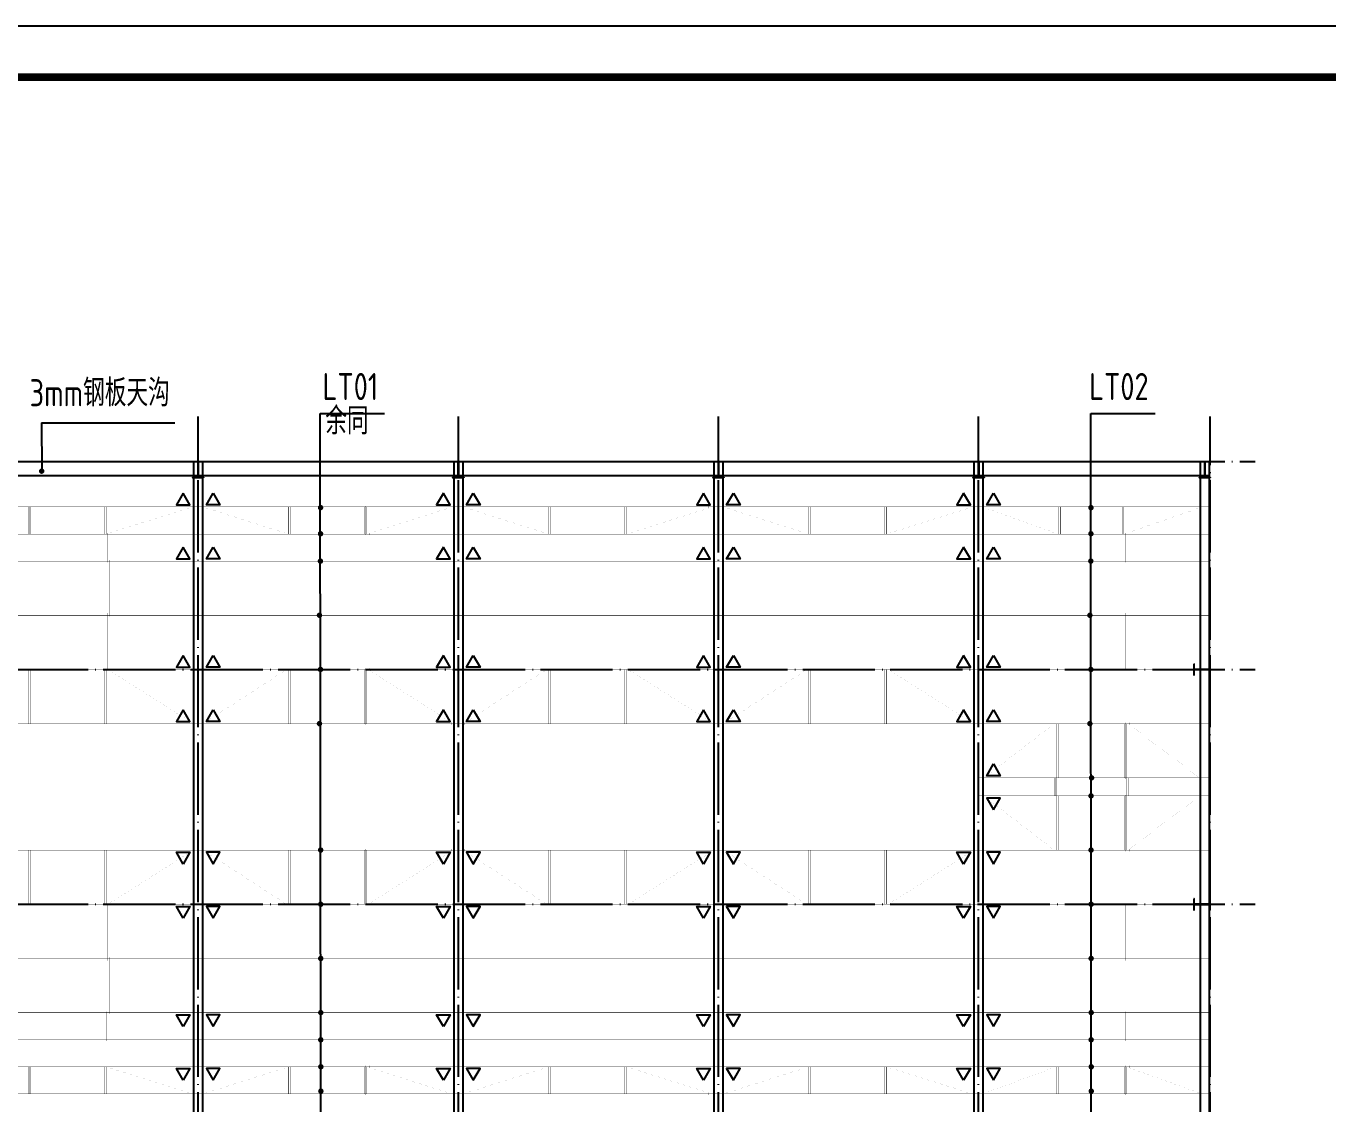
# Model space of a CAD drawing. Extents: x -33967 to 1773478, y -1022458 to -784650.
# Drawn here: x 1180574 to 1216607, y -968301 to -938458 of the extents above; entities that cross this region are included whole.
import ezdxf
from ezdxf.enums import TextEntityAlignment as Align

# ---------------------------------------------------------------- set-up
doc = ezdxf.new("R2010")
doc.units = 0
doc.header["$LTSCALE"] = 1000
doc.header["$MEASUREMENT"] = 0
doc.linetypes.add('DOTE', pattern=[2.42, 2, -0.2, 0.02, -0.2])
doc.layers.add('_0', color=7, linetype='Continuous', lineweight=25)
for name, color, linetype in [('AXIS', 3, 'Continuous'), ('DOTE', 1, 'DOTE'), ('GL', 150, 'Continuous'), ('GZ', 50, 'Continuous'), ('LT', 27, 'Continuous'), ('PUB_TITLE', 4, 'Continuous'), ('THIN', 7, 'Continuous')]:
    doc.layers.add(name, color=color, linetype=linetype)
doc.styles.add('TSSD_Norm', font='tssdeng.shx', dxfattribs={"bigfont": 'hztxt.shx'})

# ---------------------------------------------------------------- blocks, each defined once
blk = doc.blocks.new('钢柱2')
at = {"layer": 'GZ'}
blk.add_lwpolyline([(718423, -21049), (718123, -21049), (718123, -21039), (718266, -21039), (718270, -21034), (718270, -20614), (718266, -20609), (718123, -20609), (718123, -20599), (718423, -20599), (718423, -20609), (718280, -20609), (718276, -20614), (718276, -21034), (718280, -21039), (718423, -21039), (718423, -21049)], close=True, dxfattribs=at)
blk = doc.blocks.new('抗风柱2')
at = {"layer": 'GZ'}
blk.add_lwpolyline([(717928, -35162), (717928, -35462), (717938, -35462), (717938, -35319), (717943, -35315), (718363, -35315), (718368, -35319), (718368, -35462), (718378, -35462), (718378, -35162), (718368, -35162), (718368, -35305), (718364, -35309), (717943, -35309), (717938, -35305), (717938, -35162), (717928, -35162)], close=True, dxfattribs=at)

msp = doc.modelspace()

# ---------------------------------------------------------------- linework, layer by layer
at = {"layer": '_0', "color": 1, "const_width": 75}
for points in [[(1181043.9, -950781.5, -1), (1180968.9, -950781.5, -1)], [(1188687.1, -951791.6, 1), (1188762.1, -951791.6, 1)], [(1210009.8, -951791.6, 1), (1210084.8, -951791.6, 1)], [(1188687.1, -952514.4, 1), (1188762.1, -952514.4, 1)], [(1210009.8, -952514.4, 1), (1210084.8, -952514.4, 1)], [(1188683.6, -953272, 1), (1188758.6, -953272, 1)], [(1210006.4, -953272, 1), (1210081.4, -953272, 1)], [(1188657.7, -954772, 1), (1188732.7, -954772, 1)], [(1209980.5, -954772, 1), (1210055.5, -954772, 1)], [(1188686.1, -956272, 1), (1188761.1, -956272, 1)], [(1210008.9, -956272, 1), (1210083.9, -956272, 1)], [(1188657.7, -957772, 1), (1188732.7, -957772, 1)], [(1209980.5, -957772, 1), (1210055.5, -957772, 1)], [(1210026.5, -959272, 1), (1210101.5, -959272, 1)], [(1210011.8, -959772, 1), (1210086.8, -959772, 1)], [(1188690.3, -961272, 1), (1188765.3, -961272, 1)], [(1210013.1, -961272, 1), (1210088.1, -961272, 1)], [(1188691.5, -962772, 1), (1188766.5, -962772, 1)], [(1188692.8, -962772, 1), (1188767.8, -962772, 1)], [(1210014.3, -962772, 1), (1210089.3, -962772, 1)], [(1188692.2, -964273.1, 1), (1188767.2, -964273.1, 1)], [(1188693.5, -964273.1, 1), (1188768.5, -964273.1, 1)], [(1210015.5, -964272, 1), (1210090.5, -964272, 1)], [(1188694, -965772, 1), (1188769, -965772, 1)], [(1210016.8, -965772, 1), (1210091.8, -965772, 1)], [(1188692.8, -966524.4, 1), (1188767.8, -966524.4, 1)], [(1210015.5, -966524.4, 1), (1210090.5, -966524.4, 1)], [(1188695.3, -967272, 1), (1188770.3, -967272, 1)], [(1210018, -967272, 1), (1210093, -967272, 1)], [(1188696.2, -967946.5, 1), (1188771.2, -967946.5, 1)], [(1210018.9, -967946.5, 1), (1210093.9, -967946.5, 1)]]:
    msp.add_lwpolyline(points, format="xyb", close=True, dxfattribs=at)
at = {"layer": 'AXIS', "linetype": 'ByBlock'}
for p, q in [((1180997.1, -949443.2), (1184694.9, -949443.2)), ((1188717.8, -949183.2), (1190498.4, -949183.2)), ((1188741.3, -976025), (1188717.8, -949183.2)), ((1210040.5, -949183.2), (1211821.2, -949183.2)), ((1210064, -977523.1), (1210040.5, -949183.2))]:
    msp.add_line(p, q, dxfattribs=at)
at = {"layer": 'AXIS'}
msp.add_line((1180997.1, -949443.2), (1181006.4, -950744), dxfattribs=at)
at = {"layer": 'AXIS', "color": 4, "linetype": 'ByBlock', "ltscale": 0.1}
msp.add_lwpolyline([(1157358.6, -950913.1), (1157358.6, -950513.1), (1213318.6, -950513.1), (1213318.6, -950913.1), (1157358.6, -950913.1)], dxfattribs=at)
at = {"layer": 'AXIS', "color": 6, "linetype": 'ByBlock'}
for points in [[(1184923.9, -951387.9), (1184736.7, -951712.1), (1185111.1, -951712.1)], [(1185751.1, -951387.9), (1185938.3, -951712.1), (1185563.9, -951712.1)], [(1192123.9, -951387.9), (1191936.7, -951712.1), (1192311.1, -951712.1)], [(1192951.1, -951387.9), (1193138.3, -951712.1), (1192763.9, -951712.1)], [(1199323.9, -951387.9), (1199136.7, -951712.1), (1199511.1, -951712.1)], [(1200151.1, -951387.9), (1200338.3, -951712.1), (1199963.9, -951712.1)], [(1206523.9, -951387.9), (1206336.7, -951712.1), (1206711.1, -951712.1)], [(1207351.1, -951387.9), (1207538.3, -951712.1), (1207163.9, -951712.1)], [(1184923.9, -952887.9), (1184736.7, -953212.1), (1185111.1, -953212.1)], [(1185751.1, -952887.9), (1185938.3, -953212.1), (1185563.9, -953212.1)], [(1192123.9, -952887.9), (1191936.7, -953212.1), (1192311.1, -953212.1)], [(1192951.1, -952887.9), (1193138.3, -953212.1), (1192763.9, -953212.1)], [(1199323.9, -952887.9), (1199136.7, -953212.1), (1199511.1, -953212.1)], [(1200151.1, -952887.9), (1200338.3, -953212.1), (1199963.9, -953212.1)], [(1206523.9, -952887.9), (1206336.7, -953212.1), (1206711.1, -953212.1)], [(1207351.1, -952887.9), (1207538.3, -953212.1), (1207163.9, -953212.1)], [(1184923.9, -955887.9), (1184736.7, -956212.1), (1185111.1, -956212.1)], [(1185751.1, -955887.9), (1185938.3, -956212.1), (1185563.9, -956212.1)], [(1192123.9, -955887.9), (1191936.7, -956212.1), (1192311.1, -956212.1)], [(1192951.1, -955887.9), (1193138.3, -956212.1), (1192763.9, -956212.1)], [(1199323.9, -955887.9), (1199136.7, -956212.1), (1199511.1, -956212.1)], [(1200151.1, -955887.9), (1200338.3, -956212.1), (1199963.9, -956212.1)], [(1206523.9, -955887.9), (1206336.7, -956212.1), (1206711.1, -956212.1)], [(1207351.1, -955887.9), (1207538.3, -956212.1), (1207163.9, -956212.1)], [(1184923.9, -957387.9), (1184736.7, -957712.1), (1185111.1, -957712.1)], [(1185751.1, -957387.9), (1185938.3, -957712.1), (1185563.9, -957712.1)], [(1192123.9, -957387.9), (1191936.7, -957712.1), (1192311.1, -957712.1)], [(1192951.1, -957387.9), (1193138.3, -957712.1), (1192763.9, -957712.1)], [(1199323.9, -957387.9), (1199136.7, -957712.1), (1199511.1, -957712.1)], [(1200151.1, -957387.9), (1200338.3, -957712.1), (1199963.9, -957712.1)], [(1206523.9, -957387.9), (1206336.7, -957712.1), (1206711.1, -957712.1)], [(1207351.1, -957387.9), (1207538.3, -957712.1), (1207163.9, -957712.1)], [(1207351.1, -958887.9), (1207538.3, -959212.1), (1207163.9, -959212.1)], [(1207351.1, -960158.4), (1207538.3, -959834.2), (1207163.9, -959834.2)], [(1184923.9, -961658.4), (1184736.7, -961334.2), (1185111.1, -961334.2)], [(1185751.1, -961658.4), (1185938.3, -961334.2), (1185563.9, -961334.2)], [(1192123.9, -961658.4), (1191936.7, -961334.2), (1192311.1, -961334.2)], [(1192951.1, -961658.4), (1193138.3, -961334.2), (1192763.9, -961334.2)], [(1199323.9, -961658.4), (1199136.7, -961334.2), (1199511.1, -961334.2)], [(1200151.1, -961658.4), (1200338.3, -961334.2), (1199963.9, -961334.2)], [(1206523.9, -961658.4), (1206336.7, -961334.2), (1206711.1, -961334.2)], [(1207351.1, -961658.4), (1207538.3, -961334.2), (1207163.9, -961334.2)], [(1184923.9, -963158.4), (1184736.7, -962834.2), (1185111.1, -962834.2)], [(1185751.1, -963158.4), (1185938.3, -962834.2), (1185563.9, -962834.2)], [(1192123.9, -963158.4), (1191936.7, -962834.2), (1192311.1, -962834.2)], [(1192951.1, -963158.4), (1193138.3, -962834.2), (1192763.9, -962834.2)], [(1199323.9, -963158.4), (1199136.7, -962834.2), (1199511.1, -962834.2)], [(1200151.1, -963158.4), (1200338.3, -962834.2), (1199963.9, -962834.2)], [(1206523.9, -963158.4), (1206336.7, -962834.2), (1206711.1, -962834.2)], [(1207351.1, -963158.4), (1207538.3, -962834.2), (1207163.9, -962834.2)], [(1184923.9, -966158.4), (1184736.7, -965834.2), (1185111.1, -965834.2)], [(1185751.1, -966158.4), (1185938.3, -965834.2), (1185563.9, -965834.2)], [(1192123.9, -966158.4), (1191936.7, -965834.2), (1192311.1, -965834.2)], [(1192951.1, -966158.4), (1193138.3, -965834.2), (1192763.9, -965834.2)], [(1199323.9, -966158.4), (1199136.7, -965834.2), (1199511.1, -965834.2)], [(1200151.1, -966158.4), (1200338.3, -965834.2), (1199963.9, -965834.2)], [(1206523.9, -966158.4), (1206336.7, -965834.2), (1206711.1, -965834.2)], [(1207351.1, -966158.4), (1207538.3, -965834.2), (1207163.9, -965834.2)], [(1184923.9, -967641.2), (1184736.7, -967317), (1185111.1, -967317)], [(1185751.1, -967641.2), (1185938.3, -967317), (1185563.9, -967317)], [(1192123.9, -967641.2), (1191936.7, -967317), (1192311.1, -967317)], [(1192951.1, -967641.2), (1193138.3, -967317), (1192763.9, -967317)], [(1199323.9, -967641.2), (1199136.7, -967317), (1199511.1, -967317)], [(1200151.1, -967641.2), (1200338.3, -967317), (1199963.9, -967317)], [(1206523.9, -967641.2), (1206336.7, -967317), (1206711.1, -967317)], [(1207351.1, -967641.2), (1207538.3, -967317), (1207163.9, -967317)]]:
    msp.add_lwpolyline(points, close=True, dxfattribs=at)
at = {"layer": 'AXIS', "color": 6, "linetype": 'ByBlock', "const_width": 10}
for points in [[(1180633.5, -952523.2), (1180683.5, -952523.2), (1180683.5, -951773.2), (1180633.5, -951773.2)], [(1182793.6, -952523.2), (1182743.6, -952523.2), (1182743.6, -951773.1), (1182793.6, -951773.1)], [(1187833.5, -952523.2), (1187883.5, -952523.2), (1187883.5, -951773.2), (1187833.5, -951773.2)], [(1189993.6, -952523.2), (1189943.6, -952523.2), (1189943.6, -951773.1), (1189993.6, -951773.1)], [(1195033.5, -952523.2), (1195083.5, -952523.2), (1195083.5, -951773.2), (1195033.5, -951773.2)], [(1197193.6, -952523.2), (1197143.6, -952523.2), (1197143.6, -951773.1), (1197193.6, -951773.1)], [(1202233.5, -952523.2), (1202283.5, -952523.2), (1202283.5, -951773.2), (1202233.5, -951773.2)], [(1204393.6, -952523.2), (1204343.6, -952523.2), (1204343.6, -951773.1), (1204393.6, -951773.1)], [(1209150.4, -952523.2), (1209200.4, -952523.2), (1209200.4, -951773.2), (1209150.4, -951773.2)], [(1210959, -952523.2), (1210909, -952523.2), (1210909, -951773.1), (1210959, -951773.1)], [(1180633.7, -956273.1), (1180683.7, -956273.1), (1180683.7, -957773.1), (1180633.7, -957773.1)], [(1182793.6, -956273.1), (1182743.6, -956273.1), (1182743.6, -957773.2), (1182793.6, -957773.2)], [(1187833.7, -956273.1), (1187883.7, -956273.1), (1187883.7, -957773.1), (1187833.7, -957773.1)], [(1189993.6, -956273.1), (1189943.6, -956273.1), (1189943.6, -957773.2), (1189993.6, -957773.2)], [(1195033.7, -956273.1), (1195083.7, -956273.1), (1195083.7, -957773.1), (1195033.7, -957773.1)], [(1197193.6, -956273.1), (1197143.6, -956273.1), (1197143.6, -957773.2), (1197193.6, -957773.2)], [(1202233.7, -956273.1), (1202283.7, -956273.1), (1202283.7, -957773.1), (1202233.7, -957773.1)], [(1204393.6, -956273.1), (1204343.6, -956273.1), (1204343.6, -957773.2), (1204393.6, -957773.2)], [(1209090.4, -957773.1), (1209140.4, -957773.1), (1209140.4, -959273.1), (1209090.4, -959273.1)], [(1211019, -957773.1), (1210969, -957773.1), (1210969, -959273.2), (1211019, -959273.2)], [(1209030.1, -959773.1), (1209080.1, -959773.1), (1209080.1, -959273.1), (1209030.1, -959273.1)], [(1211028.8, -959773.1), (1211078.8, -959773.1), (1211078.8, -959273.1), (1211028.8, -959273.1)], [(1209090.4, -961273.2), (1209140.4, -961273.2), (1209140.4, -959773.1), (1209090.4, -959773.1)], [(1211019, -961273.2), (1210969, -961273.2), (1210969, -959773.1), (1211019, -959773.1)], [(1180633.7, -962773.2), (1180683.7, -962773.2), (1180683.7, -961273.1), (1180633.7, -961273.1)], [(1182793.6, -962773.1), (1182743.6, -962773.1), (1182743.6, -961273.1), (1182793.6, -961273.1)], [(1187833.7, -962773.2), (1187883.7, -962773.2), (1187883.7, -961273.1), (1187833.7, -961273.1)], [(1189993.6, -962773.1), (1189943.6, -962773.1), (1189943.6, -961273.1), (1189993.6, -961273.1)], [(1195033.7, -962773.2), (1195083.7, -962773.2), (1195083.7, -961273.1), (1195033.7, -961273.1)], [(1197193.6, -962773.1), (1197143.6, -962773.1), (1197143.6, -961273.1), (1197193.6, -961273.1)], [(1202233.7, -962773.2), (1202283.7, -962773.2), (1202283.7, -961273.1), (1202233.7, -961273.1)], [(1204393.6, -962773.1), (1204343.6, -962773.1), (1204343.6, -961273.1), (1204393.6, -961273.1)], [(1180633.5, -967273.1), (1180683.5, -967273.1), (1180683.5, -968023.1), (1180633.5, -968023.1)], [(1182793.6, -967273.1), (1182743.6, -967273.1), (1182743.6, -968023.2), (1182793.6, -968023.2)], [(1187833.5, -967273.1), (1187883.5, -967273.1), (1187883.5, -968023.1), (1187833.5, -968023.1)], [(1189993.6, -967273.1), (1189943.6, -967273.1), (1189943.6, -968023.2), (1189993.6, -968023.2)], [(1195033.5, -967273.1), (1195083.5, -967273.1), (1195083.5, -968023.1), (1195033.5, -968023.1)], [(1197193.6, -967273.1), (1197143.6, -967273.1), (1197143.6, -968023.2), (1197193.6, -968023.2)], [(1202233.5, -967273.1), (1202283.5, -967273.1), (1202283.5, -968023.1), (1202233.5, -968023.1)], [(1202233.5, -967273.1), (1202283.5, -967273.1), (1202283.5, -968023.1), (1202233.5, -968023.1)], [(1204393.6, -967273.1), (1204343.6, -967273.1), (1204343.6, -968023.2), (1204393.6, -968023.2)], [(1204393.6, -967273.1), (1204343.6, -967273.1), (1204343.6, -968023.2), (1204393.6, -968023.2)], [(1209090.4, -967273.1), (1209140.4, -967273.1), (1209140.4, -968023.1), (1209090.4, -968023.1)], [(1209090.4, -967273.1), (1209140.4, -967273.1), (1209140.4, -968023.1), (1209090.4, -968023.1)], [(1211019, -967273.1), (1210969, -967273.1), (1210969, -968023.2), (1211019, -968023.2)], [(1211019, -967273.1), (1210969, -967273.1), (1210969, -968023.2), (1211019, -968023.2)]]:
    msp.add_lwpolyline(points, close=True, dxfattribs=at)
at = {"layer": 'AXIS', "color": 3, "linetype": 'ByBlock', "const_width": 1}
for points in [[(1180658.5, -951743.2), (1180658.5, -951803.2), (1180658.5, -952493.2), (1180658.5, -952553.2)], [(1182768.6, -951743.2), (1182768.6, -951803.2), (1182768.6, -952493.2), (1182768.6, -952553.2)], [(1185071.6, -951743.1), (1185071.6, -951803.1), (1182888.7, -952493.1), (1182888.7, -952553.1)], [(1185567.7, -951743.2), (1185567.7, -951803.2), (1187738.4, -952493.1), (1187738.4, -952553.1)], [(1187858.5, -951743.2), (1187858.5, -951803.2), (1187858.5, -952493.2), (1187858.5, -952553.2)], [(1189968.6, -951743.2), (1189968.6, -951803.2), (1189968.6, -952493.2), (1189968.6, -952553.2)], [(1192271.6, -951743.1), (1192271.6, -951803.1), (1190088.7, -952493.1), (1190088.7, -952553.1)], [(1192767.7, -951743.2), (1192767.7, -951803.2), (1194938.4, -952493.1), (1194938.4, -952553.1)], [(1195058.5, -951743.2), (1195058.5, -951803.2), (1195058.5, -952493.2), (1195058.5, -952553.2)], [(1197168.6, -951743.2), (1197168.6, -951803.2), (1197168.6, -952493.2), (1197168.6, -952553.2)], [(1199471.6, -951743.1), (1199471.6, -951803.1), (1197288.7, -952493.1), (1197288.7, -952553.1)], [(1199967.7, -951743.2), (1199967.7, -951803.2), (1202138.4, -952493.1), (1202138.4, -952553.1)], [(1202258.5, -951743.2), (1202258.5, -951803.2), (1202258.5, -952493.2), (1202258.5, -952553.2)], [(1204368.6, -951743.2), (1204368.6, -951803.2), (1204368.6, -952493.2), (1204368.6, -952553.2)], [(1206671.6, -951743.1), (1206671.6, -951803.1), (1204488.7, -952493.1), (1204488.7, -952553.1)], [(1207135.4, -951743.2), (1207135.4, -951803.2), (1209055.4, -952493.1), (1209055.4, -952553.1)], [(1209175.4, -951743.2), (1209175.4, -951803.2), (1209175.4, -952493.2), (1209175.4, -952553.2)], [(1210934, -951743.2), (1210934, -951803.2), (1210934, -952493.2), (1210934, -952553.2)], [(1213041, -951743.1), (1213041, -951803.1), (1211054, -952493.1), (1211054, -952553.1)], [(1180598.5, -953303.2), (1180598.5, -953243.2), (1180598.5, -952553.2), (1180598.5, -952493.2)], [(1182828.7, -953303.2), (1182828.7, -953243.2), (1182828.7, -952553.1), (1182828.7, -952493.1)], [(1187798.5, -953303.2), (1187798.5, -953243.2), (1187798.5, -952553.2), (1187798.5, -952493.2)], [(1190028.7, -953303.2), (1190028.7, -953243.2), (1190028.7, -952553.1), (1190028.7, -952493.1)], [(1194998.5, -953303.2), (1194998.5, -953243.2), (1194998.5, -952553.2), (1194998.5, -952493.2)], [(1197228.7, -953303.2), (1197228.7, -953243.2), (1197228.7, -952553.1), (1197228.7, -952493.1)], [(1202198.5, -953303.2), (1202198.5, -953243.2), (1202198.5, -952553.2), (1202198.5, -952493.2)], [(1204428.7, -953303.2), (1204428.7, -953243.2), (1204428.7, -952553.1), (1204428.7, -952493.1)], [(1209115.4, -953303.2), (1209115.4, -953243.2), (1209115.4, -952553.2), (1209115.4, -952493.2)], [(1210994, -953303.2), (1210994, -953243.2), (1210994, -952553.1), (1210994, -952493.1)], [(1182883.4, -954803.2), (1182883.4, -954743.2), (1182883.4, -953303.2), (1182883.4, -953243.2)], [(1187733.2, -954803.2), (1187733.2, -954743.2), (1187733.2, -953303.2), (1187733.2, -953243.2)], [(1190083.4, -954803.2), (1190083.4, -954743.2), (1190083.4, -953303.2), (1190083.4, -953243.2)], [(1194933.2, -954803.2), (1194933.2, -954743.2), (1194933.2, -953303.2), (1194933.2, -953243.2)], [(1197283.4, -954803.2), (1197283.4, -954743.2), (1197283.4, -953303.2), (1197283.4, -953243.2)], [(1202133.2, -954803.2), (1202133.2, -954743.2), (1202133.2, -953303.2), (1202133.2, -953243.2)], [(1204483.4, -954803.2), (1204483.4, -954743.2), (1204483.4, -953303.2), (1204483.4, -953243.2)], [(1209050.1, -954803.2), (1209050.1, -954743.2), (1209050.1, -953303.2), (1209050.1, -953243.2)], [(1211048.8, -954803.2), (1211048.8, -954743.2), (1211048.8, -953303.2), (1211048.8, -953243.2)], [(1180598.5, -956303.2), (1180598.5, -956243.2), (1180598.5, -954773.3), (1180598.5, -954713.3)], [(1182828.7, -956303.2), (1182828.7, -956243.2), (1182828.7, -954773.2), (1182828.7, -954713.2)], [(1187798.5, -956303.2), (1187798.5, -956243.2), (1187798.5, -954773.3), (1187798.5, -954713.3)], [(1190028.7, -956303.2), (1190028.7, -956243.2), (1190028.7, -954773.2), (1190028.7, -954713.2)], [(1194998.5, -956303.2), (1194998.5, -956243.2), (1194998.5, -954773.3), (1194998.5, -954713.3)], [(1197228.7, -956303.2), (1197228.7, -956243.2), (1197228.7, -954773.2), (1197228.7, -954713.2)], [(1202198.5, -956303.2), (1202198.5, -956243.2), (1202198.5, -954773.3), (1202198.5, -954713.3)], [(1204428.7, -956303.2), (1204428.7, -956243.2), (1204428.7, -954773.2), (1204428.7, -954713.2)], [(1209115.4, -956303.1), (1209115.4, -956243.1), (1209115.4, -954773.2), (1209115.4, -954713.2)], [(1210994, -956303.1), (1210994, -956243.1), (1210994, -954773.1), (1210994, -954713.1)], [(1180658.7, -957803.1), (1180658.7, -957743.1), (1180658.7, -956303.1), (1180658.7, -956243.1)], [(1182768.6, -957803.2), (1182768.6, -957743.2), (1182768.6, -956303.1), (1182768.6, -956243.1)], [(1185158.6, -957803.1), (1185158.6, -957743.1), (1182888.7, -956303.2), (1182888.7, -956243.2)], [(1185518.6, -957803.1), (1185518.6, -957743.1), (1187738.7, -956303.1), (1187738.7, -956243.1)], [(1187858.7, -957803.1), (1187858.7, -957743.1), (1187858.7, -956303.1), (1187858.7, -956243.1)], [(1189968.6, -957803.2), (1189968.6, -957743.2), (1189968.6, -956303.1), (1189968.6, -956243.1)], [(1192358.6, -957803.1), (1192358.6, -957743.1), (1190088.7, -956303.2), (1190088.7, -956243.2)], [(1192718.6, -957803.1), (1192718.6, -957743.1), (1194938.7, -956303.1), (1194938.7, -956243.1)], [(1195058.7, -957803.1), (1195058.7, -957743.1), (1195058.7, -956303.1), (1195058.7, -956243.1)], [(1197168.6, -957803.2), (1197168.6, -957743.2), (1197168.6, -956303.1), (1197168.6, -956243.1)], [(1199558.6, -957803.1), (1199558.6, -957743.1), (1197288.7, -956303.2), (1197288.7, -956243.2)], [(1199918.6, -957803.1), (1199918.6, -957743.1), (1202138.7, -956303.1), (1202138.7, -956243.1)], [(1202258.7, -957803.1), (1202258.7, -957743.1), (1202258.7, -956303.1), (1202258.7, -956243.1)], [(1204368.6, -957803.2), (1204368.6, -957743.2), (1204368.6, -956303.1), (1204368.6, -956243.1)], [(1206758.6, -957803.1), (1206758.6, -957743.1), (1204488.7, -956303.2), (1204488.7, -956243.2)], [(1209055.1, -957803.2), (1209055.1, -957743.2), (1209055.1, -956303.2), (1209055.1, -956243.2)], [(1211053.8, -957803.2), (1211053.8, -957743.2), (1211053.8, -956303.2), (1211053.8, -956243.2)], [(1207118.6, -959303.2), (1207118.6, -959243.2), (1208995.4, -957803.1), (1208995.4, -957743.1)], [(1209115.4, -959303.1), (1209115.4, -959243.1), (1209115.4, -957803.1), (1209115.4, -957743.1)], [(1210994, -959303.2), (1210994, -959243.2), (1210994, -957803.1), (1210994, -957743.1)], [(1213018.6, -959303.2), (1213018.6, -959243.2), (1211114, -957803.1), (1211114, -957743.1)], [(1209055.1, -959243.2), (1209055.1, -959303.2), (1209055.1, -959743.1), (1209055.1, -959803.1)], [(1211053.8, -959243.2), (1211053.8, -959303.2), (1211053.8, -959743.1), (1211053.8, -959803.1)], [(1207118.6, -959743.1), (1207118.6, -959803.1), (1208995.4, -961243.1), (1208995.4, -961303.1)], [(1209115.4, -959743.2), (1209115.4, -959803.2), (1209115.4, -961243.2), (1209115.4, -961303.2)], [(1210994, -959743.1), (1210994, -959803.1), (1210994, -961243.2), (1210994, -961303.2)], [(1213018.6, -959743.1), (1213018.6, -959803.1), (1211114, -961243.1), (1211114, -961303.1)], [(1180658.7, -961243.2), (1180658.7, -961303.2), (1180658.7, -962743.2), (1180658.7, -962803.2)], [(1182768.6, -961243.1), (1182768.6, -961303.1), (1182768.6, -962743.1), (1182768.6, -962803.1)], [(1185158.6, -961243.1), (1185158.6, -961303.1), (1182888.7, -962743.1), (1182888.7, -962803.1)], [(1185518.6, -961243.1), (1185518.6, -961303.1), (1187738.7, -962743.1), (1187738.7, -962803.1)], [(1187858.7, -961243.2), (1187858.7, -961303.2), (1187858.7, -962743.2), (1187858.7, -962803.2)], [(1189968.6, -961243.1), (1189968.6, -961303.1), (1189968.6, -962743.1), (1189968.6, -962803.1)], [(1192358.6, -961243.1), (1192358.6, -961303.1), (1190088.7, -962743.1), (1190088.7, -962803.1)], [(1192718.6, -961243.1), (1192718.6, -961303.1), (1194938.7, -962743.1), (1194938.7, -962803.1)], [(1195058.7, -961243.2), (1195058.7, -961303.2), (1195058.7, -962743.2), (1195058.7, -962803.2)], [(1197168.6, -961243.1), (1197168.6, -961303.1), (1197168.6, -962743.1), (1197168.6, -962803.1)], [(1199558.6, -961243.1), (1199558.6, -961303.1), (1197288.7, -962743.1), (1197288.7, -962803.1)], [(1199918.6, -961243.1), (1199918.6, -961303.1), (1202138.7, -962743.1), (1202138.7, -962803.1)], [(1202258.7, -961243.2), (1202258.7, -961303.2), (1202258.7, -962743.2), (1202258.7, -962803.2)], [(1204368.6, -961243.1), (1204368.6, -961303.1), (1204368.6, -962743.1), (1204368.6, -962803.1)], [(1206758.6, -961243.1), (1206758.6, -961303.1), (1204488.7, -962743.1), (1204488.7, -962803.1)], [(1209055.1, -961243.1), (1209055.1, -961303.1), (1209055.1, -962743.1), (1209055.1, -962803.1)], [(1211053.8, -961243.1), (1211053.8, -961303.1), (1211053.8, -962743.1), (1211053.8, -962803.1)], [(1180598.5, -962743.1), (1180598.5, -962803.1), (1180598.5, -964273), (1180598.5, -964333)], [(1182828.7, -962743.1), (1182828.7, -962803.1), (1182828.7, -964273.1), (1182828.7, -964333.1)], [(1187798.5, -962743.1), (1187798.5, -962803.1), (1187798.5, -964273), (1187798.5, -964333)], [(1190028.7, -962743.1), (1190028.7, -962803.1), (1190028.7, -964273.1), (1190028.7, -964333.1)], [(1194998.5, -962743.1), (1194998.5, -962803.1), (1194998.5, -964273), (1194998.5, -964333)], [(1197228.7, -962743.1), (1197228.7, -962803.1), (1197228.7, -964273.1), (1197228.7, -964333.1)], [(1202198.5, -962743.1), (1202198.5, -962803.1), (1202198.5, -964273), (1202198.5, -964333)], [(1204428.7, -962743.1), (1204428.7, -962803.1), (1204428.7, -964273.1), (1204428.7, -964333.1)], [(1209115.4, -962743.1), (1209115.4, -962803.1), (1209115.4, -964273.1), (1209115.4, -964333.1)], [(1210994, -962743.1), (1210994, -962803.1), (1210994, -964273.1), (1210994, -964333.1)], [(1182883.4, -964243.1), (1182883.4, -964303.1), (1182883.4, -965743.1), (1182883.4, -965803.1)], [(1187733.2, -964243.1), (1187733.2, -964303.1), (1187733.2, -965743.1), (1187733.2, -965803.1)], [(1190083.4, -964243.1), (1190083.4, -964303.1), (1190083.4, -965743.1), (1190083.4, -965803.1)], [(1194933.2, -964243.1), (1194933.2, -964303.1), (1194933.2, -965743.1), (1194933.2, -965803.1)], [(1197283.4, -964243.1), (1197283.4, -964303.1), (1197283.4, -965743.1), (1197283.4, -965803.1)], [(1202133.2, -964243.1), (1202133.2, -964303.1), (1202133.2, -965743.1), (1202133.2, -965803.1)], [(1204483.4, -964243.1), (1204483.4, -964303.1), (1204483.4, -965743.1), (1204483.4, -965803.1)], [(1209050.1, -964243.1), (1209050.1, -964303.1), (1209050.1, -965743.1), (1209050.1, -965803.1)], [(1211048.8, -964243.1), (1211048.8, -964303.1), (1211048.8, -965743.1), (1211048.8, -965803.1)], [(1180658.5, -965743.2), (1180658.5, -965803.2), (1180658.5, -966493.2), (1180658.5, -966553.2)], [(1182791.6, -965743.2), (1182791.6, -965803.2), (1182791.6, -966493.3), (1182791.6, -966553.3)], [(1187858.5, -965743.2), (1187858.5, -965803.2), (1187858.5, -966493.2), (1187858.5, -966553.2)], [(1189972, -965743.2), (1189972, -965803.2), (1189972, -966493.3), (1189972, -966553.3)], [(1195058.5, -965743.2), (1195058.5, -965803.2), (1195058.5, -966493.2), (1195058.5, -966553.2)], [(1197172.8, -965743.2), (1197172.8, -965803.2), (1197172.8, -966493.3), (1197172.8, -966553.3)], [(1202258.5, -965743.2), (1202258.5, -965803.2), (1202258.5, -966493.2), (1202258.5, -966553.2)], [(1202258.5, -965743.2), (1202258.5, -965803.2), (1202258.5, -966493.2), (1202258.5, -966553.2)], [(1204373.5, -965743.2), (1204373.5, -965803.2), (1204373.5, -966493.3), (1204373.5, -966553.3)], [(1204373.5, -965743.2), (1204373.5, -965803.2), (1204373.5, -966493.3), (1204373.5, -966553.3)], [(1209115.4, -965743.2), (1209115.4, -965803.2), (1209115.4, -966493.2), (1209115.4, -966553.2)], [(1209115.4, -965743.2), (1209115.4, -965803.2), (1209115.4, -966493.2), (1209115.4, -966553.2)], [(1210994, -965743.2), (1210994, -965803.2), (1210994, -966493.3), (1210994, -966553.3)], [(1210994, -965743.2), (1210994, -965803.2), (1210994, -966493.3), (1210994, -966553.3)], [(1180598.5, -966493.1), (1180598.5, -966553.1), (1180598.5, -967243.1), (1180598.5, -967303.1)], [(1182851.6, -966493.1), (1182851.6, -966553.1), (1182851.6, -967243.2), (1182851.6, -967303.2)], [(1187798.5, -966493.1), (1187798.5, -966553.1), (1187798.5, -967243.1), (1187798.5, -967303.1)], [(1190032, -966493.1), (1190032, -966553.1), (1190032, -967243.2), (1190032, -967303.2)], [(1194998.5, -966493.1), (1194998.5, -966553.1), (1194998.5, -967243.1), (1194998.5, -967303.1)], [(1197232.8, -966493.1), (1197232.8, -966553.1), (1197232.8, -967243.2), (1197232.8, -967303.2)], [(1202198.5, -966493.1), (1202198.5, -966553.1), (1202198.5, -967243.1), (1202198.5, -967303.1)], [(1202198.5, -966493.1), (1202198.5, -966553.1), (1202198.5, -967243.1), (1202198.5, -967303.1)], [(1204433.5, -966493.1), (1204433.5, -966553.1), (1204433.5, -967243.2), (1204433.5, -967303.2)], [(1204433.5, -966493.1), (1204433.5, -966553.1), (1204433.5, -967243.2), (1204433.5, -967303.2)], [(1209055.4, -966493.1), (1209055.4, -966553.1), (1209055.4, -967243.1), (1209055.4, -967303.1)], [(1209055.4, -966493.1), (1209055.4, -966553.1), (1209055.4, -967243.1), (1209055.4, -967303.1)], [(1211054, -966493.1), (1211054, -966553.1), (1211054, -967243.2), (1211054, -967303.2)], [(1211054, -966493.1), (1211054, -966553.1), (1211054, -967243.2), (1211054, -967303.2)], [(1180658.5, -968053.1), (1180658.5, -967993.1), (1180658.5, -967303.1), (1180658.5, -967243.1)], [(1182768.6, -968053.1), (1182768.6, -967993.1), (1182768.6, -967303.1), (1182768.6, -967243.1)], [(1185071.6, -968053.2), (1185071.6, -967993.2), (1182888.7, -967303.2), (1182888.7, -967243.2)], [(1185567.7, -968053.1), (1185567.7, -967993.1), (1187738.4, -967303.2), (1187738.4, -967243.2)], [(1187858.5, -968053.1), (1187858.5, -967993.1), (1187858.5, -967303.1), (1187858.5, -967243.1)], [(1189968.6, -968053.1), (1189968.6, -967993.1), (1189968.6, -967303.1), (1189968.6, -967243.1)], [(1192271.6, -968053.2), (1192271.6, -967993.2), (1190088.7, -967303.2), (1190088.7, -967243.2)], [(1192767.7, -968053.1), (1192767.7, -967993.1), (1194938.4, -967303.2), (1194938.4, -967243.2)], [(1195058.5, -968053.1), (1195058.5, -967993.1), (1195058.5, -967303.1), (1195058.5, -967243.1)], [(1197168.6, -968053.1), (1197168.6, -967993.1), (1197168.6, -967303.1), (1197168.6, -967243.1)], [(1199471.6, -968053.2), (1199471.6, -967993.2), (1197288.7, -967303.2), (1197288.7, -967243.2)], [(1199967.7, -968053.1), (1199967.7, -967993.1), (1202138.4, -967303.2), (1202138.4, -967243.2)], [(1199967.7, -968053.1), (1199967.7, -967993.1), (1202138.4, -967303.2), (1202138.4, -967243.2)], [(1202258.5, -968053.1), (1202258.5, -967993.1), (1202258.5, -967303.1), (1202258.5, -967243.1)], [(1202258.5, -968053.1), (1202258.5, -967993.1), (1202258.5, -967303.1), (1202258.5, -967243.1)], [(1204368.6, -968053.1), (1204368.6, -967993.1), (1204368.6, -967303.1), (1204368.6, -967243.1)], [(1204368.6, -968053.1), (1204368.6, -967993.1), (1204368.6, -967303.1), (1204368.6, -967243.1)], [(1206671.6, -968053.2), (1206671.6, -967993.2), (1204488.7, -967303.2), (1204488.7, -967243.2)], [(1206671.6, -968053.2), (1206671.6, -967993.2), (1204488.7, -967303.2), (1204488.7, -967243.2)], [(1207135.4, -968053.1), (1207135.4, -967993.1), (1208995.4, -967303.2), (1208995.4, -967243.2)], [(1207135.4, -968053.1), (1207135.4, -967993.1), (1208995.4, -967303.2), (1208995.4, -967243.2)], [(1209115.4, -968053.1), (1209115.4, -967993.1), (1209115.4, -967303.1), (1209115.4, -967243.1)], [(1209115.4, -968053.1), (1209115.4, -967993.1), (1209115.4, -967303.1), (1209115.4, -967243.1)], [(1210994, -968053.1), (1210994, -967993.1), (1210994, -967303.1), (1210994, -967243.1)], [(1210994, -968053.1), (1210994, -967993.1), (1210994, -967303.1), (1210994, -967243.1)], [(1213041, -968053.2), (1213041, -967993.2), (1211114, -967303.2), (1211114, -967243.2)], [(1213041, -968053.2), (1213041, -967993.2), (1211114, -967303.2), (1211114, -967243.2)]]:
    msp.add_lwpolyline(points, dxfattribs=at)
at = {"layer": 'DOTE'}
for p, q in [((1185338.6, -1006273.1), (1185338.6, -949273.1)), ((1192538.6, -1006273.1), (1192538.6, -949273.1)), ((1199738.6, -1006273.1), (1199738.6, -949273.1)), ((1206938.6, -1006273.1), (1206938.6, -949273.1)), ((1213348.6, -1006273.1), (1213348.6, -949273.1)), ((1156088.6, -950513.1), (1214588.6, -950513.1)), ((1156088.6, -956273.1), (1214588.6, -956273.1)), ((1156088.6, -962773.1), (1214588.6, -962773.1))]:
    msp.add_line(p, q, dxfattribs=at)
at = {"layer": 'GL'}
for points in [[(1185458.6, -950513.1), (1185458.6, -1005033.2), (1185218.6, -1005033.2), (1185218.6, -950513.1)], [(1192658.6, -950513.1), (1192658.6, -1005033.1), (1192418.6, -1005033.1), (1192418.6, -950513.1)], [(1199858.6, -950513.1), (1199858.6, -1005033.1), (1199618.6, -1005033.1), (1199618.6, -950513.1)], [(1207058.6, -950513.1), (1207058.6, -1005033.2), (1206818.6, -1005033.2), (1206818.6, -950513.1)], [(1213318.6, -950513.1), (1213318.6, -1005033.1), (1213078.6, -1005033.1), (1213078.6, -950513.1)]]:
    msp.add_lwpolyline(points, close=True, dxfattribs=at)
at = {"layer": 'LT', "linetype": 'ByBlock', "const_width": 10}
for points in [[(1157358.6, -951773.1), (1213348.6, -951773.1)], [(1157358.6, -952523.1), (1213348.6, -952523.1)], [(1157358.6, -953273.1), (1213348.6, -953273.1)], [(1157358.6, -954773.1), (1213348.6, -954773.1)], [(1157358.6, -956273.1), (1213348.6, -956273.1)], [(1157358.6, -957773.1), (1213348.6, -957773.1)], [(1206938.6, -959273.1), (1213348.6, -959273.1)], [(1206938.6, -959773.1), (1213348.6, -959773.1)], [(1157358.6, -961273.1), (1213348.6, -961273.1)], [(1157358.6, -962773.1), (1213348.6, -962773.1)], [(1157358.6, -964273.1), (1213348.6, -964273.1)], [(1157358.6, -965773.1), (1213348.6, -965773.1)], [(1157358.6, -966523.1), (1213348.6, -966523.1)], [(1157358.6, -967273.1), (1213348.6, -967273.1)], [(1157358.6, -968023.1), (1213348.6, -968023.1)]]:
    msp.add_lwpolyline(points, dxfattribs=at)
at = {"layer": 'PUB_TITLE'}
msp.add_lwpolyline([(1143760.5, -1022458.4), (1262560.5, -1022458.4), (1262560.5, -938458.4), (1143760.5, -938458.4)], close=True, dxfattribs=at)
at = {"layer": 'PUB_TITLE', "const_width": 212.1}
msp.add_lwpolyline([(1146580.8, -1021044.2), (1146580.8, -939872.6), (1260560.5, -939872.6), (1260560.5, -1021044.2)], close=True, dxfattribs=at)

# ---------------------------------------------------------------- block references
for name, p in [('钢柱2', (467065.5, -929913.8)), ('钢柱2', (474265.5, -929913.8)), ('钢柱2', (481465.5, -929913.8)), ('钢柱2', (488665.5, -929913.8)), ('钢柱2', (494925.5, -929913.8)), ('抗风柱2', (494970.5, -920961.4)), ('抗风柱2', (494970.5, -927461.4))]:
    msp.add_blockref(name, p)

# ---------------------------------------------------------------- texts
at = {"layer": 'THIN', "style": 'TSSD_Norm', "width": 0.8}
for s, p in [('3mm钢板天沟', (1184551.8, -949211.7)), ('LT01', (1190320.8, -949039.4)), ('LT02', (1211643.6, -949039.4)), ('余同', (1190055.3, -949989.1))]:
    msp.add_text(s, height=750, dxfattribs=at).set_placement(p, align=Align.BOTTOM_RIGHT)

doc.saveas('drawing.dxf')
